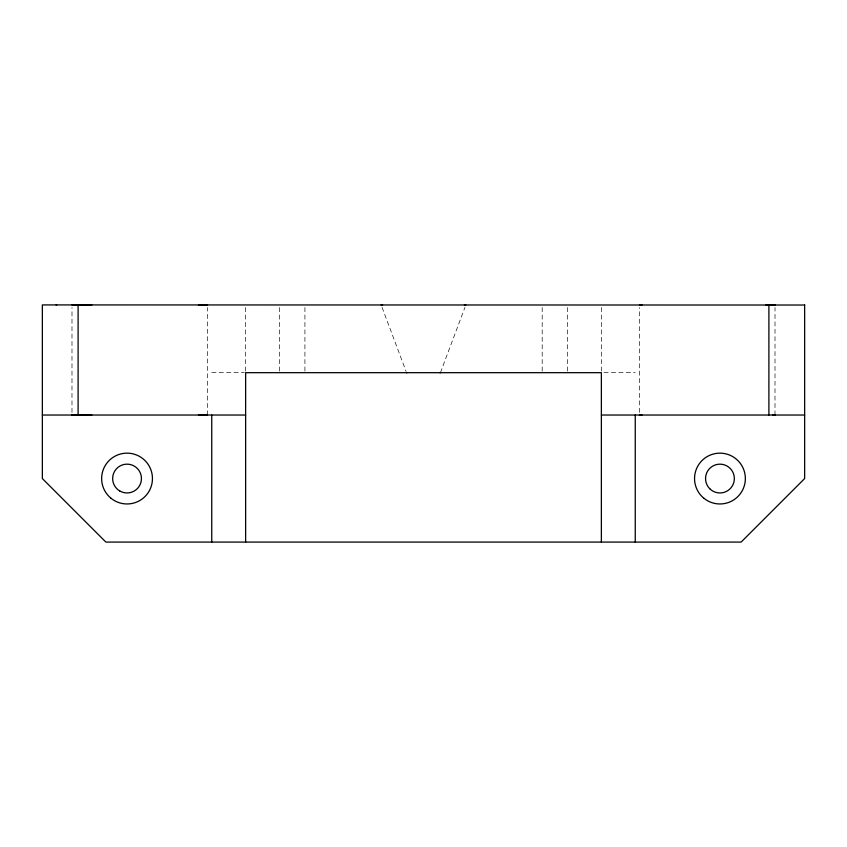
<?xml version="1.0" encoding="UTF-8"?>
<svg xmlns="http://www.w3.org/2000/svg" width="847" height="847" viewBox="0 0 847 847"><rect width="100%" height="100%" fill="white"/><g stroke="black" fill="none" stroke-linecap="round" stroke-linejoin="round"><path stroke-width="0.64" stroke-dasharray="4.24 3.18" d="M71.984 412.404L71.995 307.546M207.504 415.041L207.515 307.546M639.474 412.404L639.485 307.546M774.994 415.041L775.005 307.556M440.44 372.68L464.929 307.387M211.75 372.68L244.328 372.68M603.975 372.68L635.25 372.68M382.071 307.387L406.094 371.452M601.37 307.525L601.37 371.378M567.384 307.525L567.384 372.68M542.186 307.525L542.186 372.68M304.92 307.525L304.92 372.68M279.51 307.525L279.51 372.68M245.63 307.525L245.63 371.378"/><path stroke-width="1.27" d="M56.156 304.92L56.738 304.92M74.303 304.92L71.995 304.92L91.847 304.931M205.207 304.931L207.515 304.931L198.442 304.931M804.65 305.026L42.35 304.92L42.35 478.555L105.875 542.08L741.125 542.08L804.65 478.555L804.65 304.941M765.932 304.941L775.005 304.941L772.697 304.941M74.292 415.03L71.984 415.03L91.836 415.03M205.196 415.041L207.504 415.041L198.431 415.03M42.35 415.03L245.63 415.03M601.37 415.03L804.65 415.03M381.15 304.92L382.59 304.92M464.41 304.92L465.85 304.92M406.56 372.68L407.132 372.68M439.858 372.68L440.44 372.68M768.896 304.941L768.896 415.03M635.25 415.03L635.25 542.08M601.37 542.08L601.37 372.68L245.63 372.68L245.63 542.08M211.75 415.03L211.75 542.08M78.104 304.92L78.104 415.03M641.793 304.931L639.485 304.931L641.793 304.931M641.782 415.03L639.474 415.03L641.782 415.03M774.994 415.041L772.686 415.041L774.994 415.041M119.851 491.027A14.399 14.399 0 0 0 141.449 478.555A14.399 14.399 0 0 0 119.851 466.083A14.399 14.399 0 0 0 119.851 491.027M709.765 488.74A14.399 14.399 0 0 0 733.862 482.282A14.399 14.399 0 0 0 716.223 464.654A14.399 14.399 0 0 0 709.765 488.74M110.756 498.057A25.41 25.41 0 0 0 152.079 482.917A25.41 25.41 0 0 0 118.305 454.701A25.41 25.41 0 0 0 110.756 498.057M704.111 498.428A25.41 25.41 0 0 0 745.074 482.335A25.41 25.41 0 0 0 710.654 454.913A25.41 25.41 0 0 0 704.111 498.428"/></g></svg>
